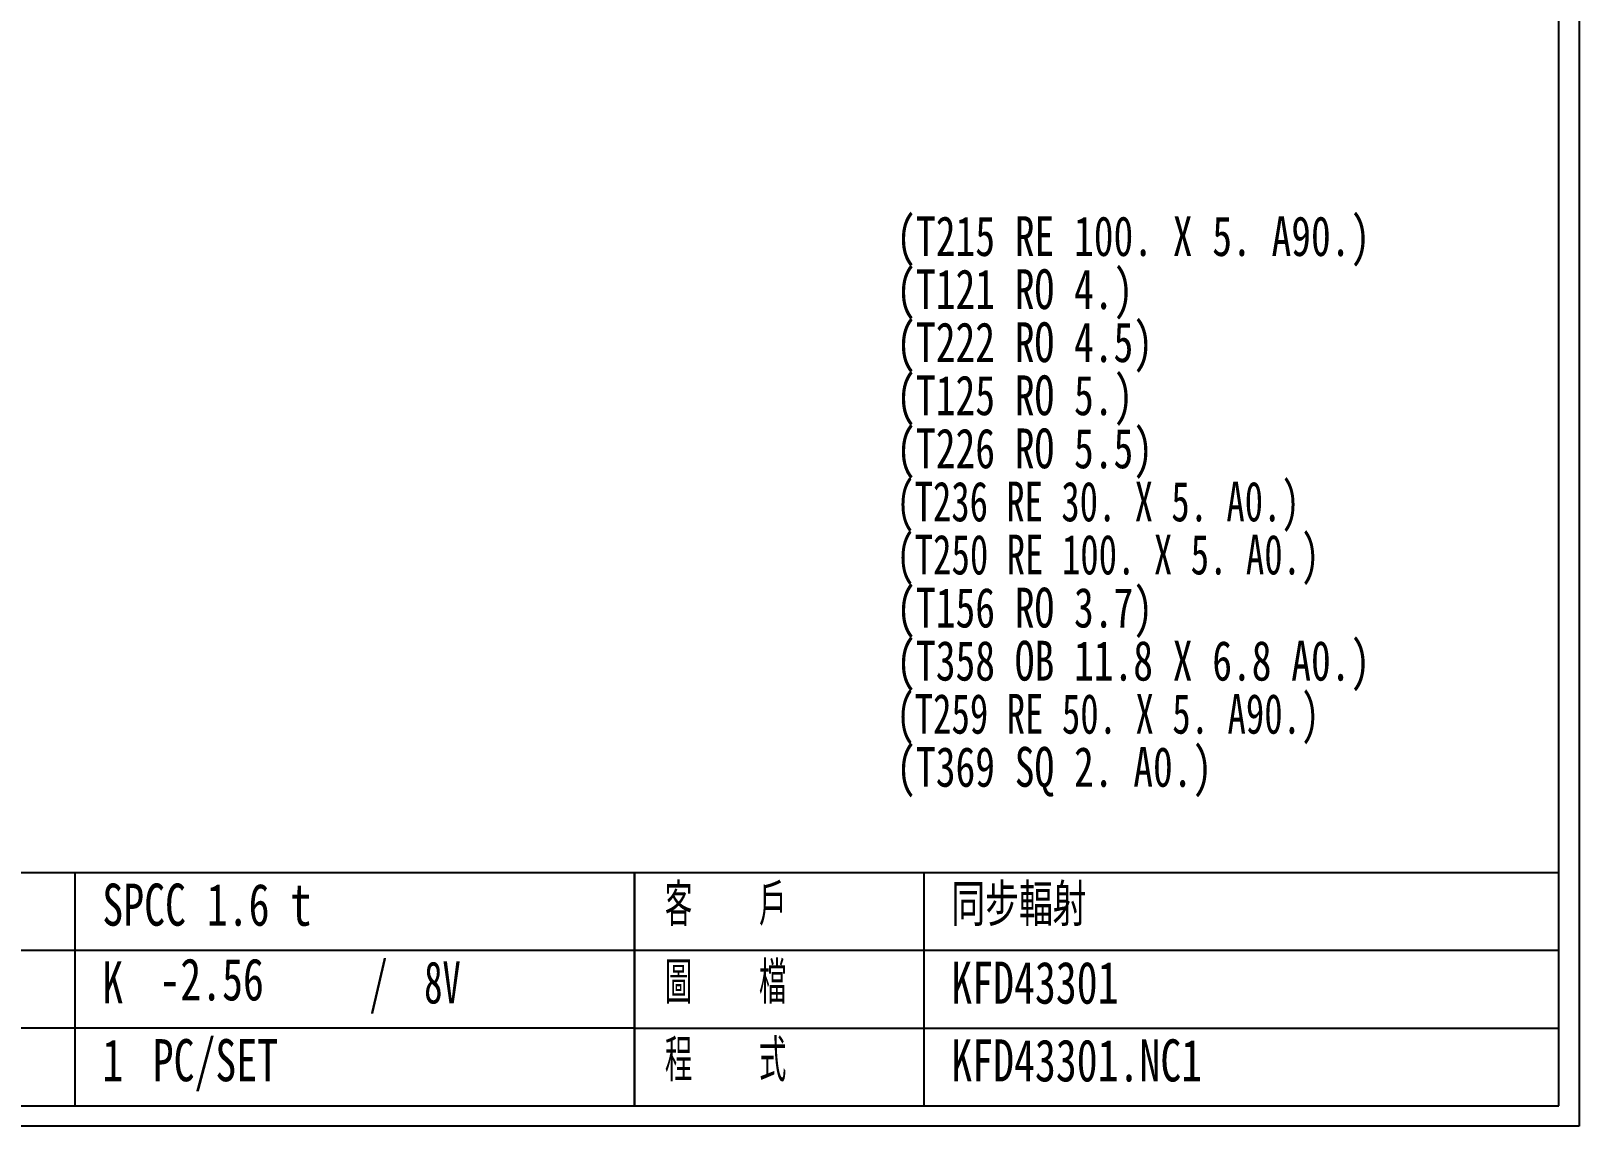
# Model space of a CAD drawing. Header units: millimetres. Extents: x 25 to 1451, y 32 to 1025.
# Drawn here: x 937 to 1451, y 32 to 396 of the extents above; entities that cross this region are included whole.
import ezdxf

# ---------------------------------------------------------------- set-up
doc = ezdxf.new("R2010")
doc.units = ezdxf.units.MM
doc.header["$LTSCALE"] = 5
doc.layers.add('SLD-0', color=7, linetype='Continuous')
doc.styles.add('SLDTEXTSTYLE0', font='TXT', dxfattribs={"width": 0.729167})
doc.styles.add('SLDTEXTSTYLE1', font='TXT', dxfattribs={"width": 0.729167, "bigfont": 'bigfont'})
doc.styles.add('SLDTEXTSTYLE5', font='TXT', dxfattribs={"width": 0.591667, "bigfont": 'bigfont'})
doc.styles.add('SLDTEXTSTYLE7', font='TXT', dxfattribs={"width": 0.677083})
doc.styles.add('SLDTEXTSTYLE8', font='TXT', dxfattribs={"width": 0.679348})
doc.styles.add('SLDTEXTSTYLE9', font='TXT', dxfattribs={"width": 0.6375})

# ---------------------------------------------------------------- blocks, each defined once
blk = doc.blocks.new('SW_NOTE_0')
at = {"layer": 'SLD-0', "color": 0, "char_height": 13.2292, "attachment_point": 1}
for s, insert, style in [('(T215 RE 100. X 5. A90.)', (0, 17.05), 'SLDTEXTSTYLE0'), ('(T121 RO 4.)', (0, -0.59), 'SLDTEXTSTYLE0'), ('(T222 RO 4.5)', (0, -18.22), 'SLDTEXTSTYLE0'), ('(T125 RO 5.)', (0, -35.86), 'SLDTEXTSTYLE0'), ('(T226 RO 5.5)', (0, -53.5), 'SLDTEXTSTYLE0'), ('(T236 RE 30. X 5. A0.)', (0, -71.14), 'SLDTEXTSTYLE7'), ('(T250 RE 100. X 5. A0.)', (0, -88.78), 'SLDTEXTSTYLE8'), ('(T156 RO 3.7)', (0, -106.42), 'SLDTEXTSTYLE0'), ('(T358 OB 11.8 X 6.8 A0.)', (0, -124.06), 'SLDTEXTSTYLE0'), ('(T259 RE 50. X 5. A90.)', (0, -141.7), 'SLDTEXTSTYLE8'), ('(T369 SQ 2. A0.)', (0, -159.34), 'SLDTEXTSTYLE0')]:
    blk.add_mtext(s, dxfattribs=dict(at, insert=insert, style=style))

msp = doc.modelspace()

# ---------------------------------------------------------------- linework, layer by layer
at = {"layer": 'SLD-0'}
for p, q in [((1451.246, 1025), (1451.246, 32.456)), ((1444.518, 39.183), (1444.518, 1018.272)), ((855.279, 116.741), (1137.399, 116.741)), ((855.279, 116.741), (1137.399, 116.741)), ((951.446, 116.741), (951.446, 39.188)), ((1137.399, 116.741), (1137.399, 39.183)), ((1137.399, 116.741), (1137.399, 39.183)), ((1137.399, 116.724), (1444.518, 116.724)), ((1137.399, 116.724), (1444.518, 116.724)), ((1137.399, 39.183), (1137.399, 116.724)), ((1233.566, 116.668), (1233.566, 39.167)), ((1444.518, 39.183), (1444.518, 116.724)), ((855.279, 90.894), (1137.399, 90.894)), ((1137.399, 90.877), (1444.518, 90.877)), ((855.279, 65.047), (1137.399, 65.047)), ((1137.399, 65.03), (1444.518, 65.03)), ((855.279, 39.183), (1137.399, 39.183)), ((1137.399, 39.183), (1444.518, 39.183)), ((1451.246, 32.456), (25, 32.456))]:
    msp.add_line(p, q, dxfattribs=at)

# ---------------------------------------------------------------- block references
msp.add_blockref('SW_NOTE_0', (1224.376, 317.785), dxfattribs=at)

# ---------------------------------------------------------------- texts
at = {"layer": 'SLD-0', "char_height": 14, "attachment_point": 1}
for s, insert, style in [('SPCC 1.6 t', (960.549, 113.035), 'SLDTEXTSTYLE0'), ('\\M+18B71   戶', (1147.475, 112.946), 'SLDTEXTSTYLE5'), ('\\M+193AF步\\M+1E774\\M+18ECB', (1242.669, 112.946), 'SLDTEXTSTYLE1'), ('-2.56', (979.508, 88.201), 'SLDTEXTSTYLE0'), ('/  8V', (1049.29, 87.201), 'SLDTEXTSTYLE9'), ('\\M+19AA4   檔', (1147.475, 87.112), 'SLDTEXTSTYLE5'), ('K', (960.549, 87.201), 'SLDTEXTSTYLE0'), ('KFD43301', (1242.669, 87.112), 'SLDTEXTSTYLE0'), ('PC/SET', (977.283, 61.346), 'SLDTEXTSTYLE0'), ('\\M+192F6   \\M+18EAE', (1147.475, 61.278), 'SLDTEXTSTYLE5'), ('1', (960.549, 61.346), 'SLDTEXTSTYLE0'), ('KFD43301.NC1', (1242.669, 61.278), 'SLDTEXTSTYLE0')]:
    msp.add_mtext(s, dxfattribs=dict(at, insert=insert, style=style))

doc.saveas('drawing.dxf')
